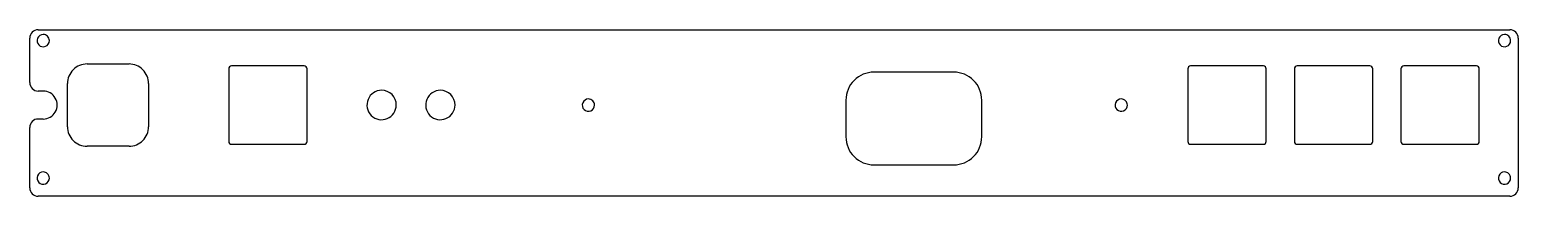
# Model space of a CAD drawing. Extents: x 0 to 755, y -92 to -8.
import ezdxf

# ---------------------------------------------------------------- set-up
doc = ezdxf.new("R2010")
doc.units = 0
doc.layers.get('0').update_dxf_attribs({"linetype": 'CONTINUOUS'})

msp = doc.modelspace()

# ---------------------------------------------------------------- linework, layer by layer
at = {"color": 7}
for points in [[(0.283465, -34.721211), (0.283465, -12.225829)], [(4.535433, -7.97386), (750.26067, -7.97386)], [(754.512639, -12.225829), (754.512639, -87.976312)], [(29.310695, -25.28469), (50.570538, -25.28469)], [(101.098097, -27.694139), (101.098097, -64.544532)], [(139.365814, -26.276816), (102.51542, -26.276816)], [(140.783136, -64.544532), (140.783136, -27.694139)], [(468.502237, -29.422635), (428.015225, -29.422635)], [(587.098097, -27.694139), (587.098097, -64.544532)], [(625.365814, -26.276816), (588.51542, -26.276816)], [(626.783136, -64.544532), (626.783136, -27.694139)], [(641.098097, -27.694139), (641.098097, -64.544532)], [(679.365814, -26.276816), (642.51542, -26.276816)], [(680.783136, -64.544532), (680.783136, -27.694139)], [(695.098097, -27.694139), (695.098097, -64.544532)], [(733.365814, -26.276816), (696.51542, -26.276816)], [(734.783136, -64.544532), (734.783136, -27.694139)], [(19.389436, -57.032721), (19.389436, -35.20595)], [(60.491798, -35.20595), (60.491798, -57.032721)], [(7.087181, -38.97318), (4.535433, -38.97318)], [(413.841997, -43.595863), (413.841997, -62.176203)], [(482.675465, -62.176203), (482.675465, -43.595863)], [(0.283465, -87.976312), (0.283465, -57.398377)], [(7.087181, -53.146408), (4.535433, -53.146408)], [(50.570538, -66.953981), (29.310695, -66.953981)], [(102.51542, -65.961855), (139.365814, -65.961855)], [(588.51542, -65.961855), (625.365814, -65.961855)], [(642.51542, -65.961855), (679.365814, -65.961855)], [(696.51542, -65.961855), (733.365814, -65.961855)], [(428.015225, -76.349431), (468.502237, -76.349431)], [(750.26067, -92.22828), (4.535433, -92.22828)]]:
    msp.add_lwpolyline(points, dxfattribs=at)
for points in [[(7.087181, -10.332416)], [(747.53714, -10.332416)], [(178.574505, -38.618849)], [(208.338284, -38.618849)], [(283.365811, -43.001225)], [(553.365811, -43.001225)], [(7.087181, -79.922635)], [(747.53714, -79.922635)]]:
    msp.add_lwpolyline(points, close=True, dxfattribs=at)
for points in [[(1.528837, -9.219233), (0.731439, -10.016632), (0.283465, -11.098137), (0.283465, -12.225829)], [(4.535433, -7.97386), (3.407741, -7.97386), (2.326236, -8.421834), (1.528837, -9.219233)], [(4.206423, -12.257277), (3.723799, -13.422435), (3.990571, -14.76359), (4.882344, -15.655363)], [(7.087181, -10.332416), (5.826023, -10.332416), (4.689047, -11.092119), (4.206423, -12.257277)], [(9.292018, -11.245689), (8.707259, -10.66093), (7.914155, -10.332416), (7.087181, -10.332416)], [(8.28043, -16.331284), (9.445588, -15.84866), (10.205291, -14.711684), (10.205291, -13.450526)], [(10.205291, -13.450526), (10.205291, -12.623552), (9.876777, -11.830448), (9.292018, -11.245689)], [(744.656382, -12.257277), (744.173757, -13.422435), (744.44053, -14.76359), (745.332303, -15.655363)], [(747.53714, -10.332416), (746.275982, -10.332416), (745.139006, -11.092119), (744.656382, -12.257277)], [(749.741977, -11.245689), (749.157218, -10.66093), (748.364114, -10.332416), (747.53714, -10.332416)], [(748.730389, -16.331284), (749.895547, -15.84866), (750.65525, -14.711684), (750.65525, -13.450526)], [(750.65525, -13.450526), (750.65525, -12.623552), (750.326736, -11.830448), (749.741977, -11.245689)], [(753.267266, -9.219233), (752.469867, -8.421834), (751.388362, -7.97386), (750.26067, -7.97386)], [(754.512639, -12.225829), (754.512639, -11.098137), (754.064665, -10.016632), (753.267266, -9.219233)], [(4.882344, -15.655363), (5.774117, -16.547136), (7.115272, -16.813909), (8.28043, -16.331284)], [(745.332303, -15.655363), (746.224076, -16.547136), (747.565231, -16.813909), (748.730389, -16.331284)], [(22.295305, -28.19056), (20.434708, -30.051157), (19.389436, -32.574668), (19.389436, -35.20595)], [(29.310695, -25.28469), (26.679414, -25.28469), (24.155902, -26.329963), (22.295305, -28.19056)], [(57.585928, -28.19056), (55.725331, -26.329963), (53.20182, -25.28469), (50.570538, -25.28469)], [(60.491798, -35.20595), (60.491798, -32.574668), (59.446525, -30.051157), (57.585928, -28.19056)], [(101.513221, -26.69194), (101.247422, -26.95774), (101.098097, -27.318241), (101.098097, -27.694139)], [(102.51542, -26.276816), (102.139522, -26.276816), (101.779021, -26.426141), (101.513221, -26.69194)], [(140.368012, -26.69194), (140.102213, -26.426141), (139.741711, -26.276816), (139.365814, -26.276816)], [(140.783136, -27.694139), (140.783136, -27.318241), (140.633812, -26.95774), (140.368012, -26.69194)], [(428.015225, -29.422635), (424.256251, -29.422635), (420.651235, -30.915881), (417.993239, -33.573877)], [(478.524223, -33.573877), (475.866227, -30.915881), (472.261211, -29.422635), (468.502237, -29.422635)], [(587.513221, -26.69194), (587.247422, -26.95774), (587.098097, -27.318241), (587.098097, -27.694139)], [(588.51542, -26.276816), (588.139522, -26.276816), (587.779021, -26.426141), (587.513221, -26.69194)], [(626.368012, -26.69194), (626.102213, -26.426141), (625.741711, -26.276816), (625.365814, -26.276816)], [(626.783136, -27.694139), (626.783136, -27.318241), (626.633812, -26.95774), (626.368012, -26.69194)], [(641.513221, -26.69194), (641.247422, -26.95774), (641.098097, -27.318241), (641.098097, -27.694139)], [(642.51542, -26.276816), (642.139522, -26.276816), (641.779021, -26.426141), (641.513221, -26.69194)], [(680.368012, -26.69194), (680.102213, -26.426141), (679.741711, -26.276816), (679.365814, -26.276816)], [(680.783136, -27.694139), (680.783136, -27.318241), (680.633812, -26.95774), (680.368012, -26.69194)], [(695.513221, -26.69194), (695.247422, -26.95774), (695.098097, -27.318241), (695.098097, -27.694139)], [(696.51542, -26.276816), (696.139522, -26.276816), (695.779021, -26.426141), (695.513221, -26.69194)], [(734.368012, -26.69194), (734.102213, -26.426141), (733.741711, -26.276816), (733.365814, -26.276816)], [(734.783136, -27.694139), (734.783136, -27.318241), (734.633812, -26.95774), (734.368012, -26.69194)], [(0.283465, -34.721211), (0.283465, -35.848903), (0.731439, -36.930408), (1.528837, -37.727807)], [(417.993239, -33.573877), (415.335243, -36.231873), (413.841997, -39.836889), (413.841997, -43.595863)], [(482.675465, -43.595863), (482.675465, -39.836889), (481.182219, -36.231873), (478.524223, -33.573877)], [(1.528837, -37.727807), (2.326236, -38.525206), (3.407741, -38.97318), (4.535433, -38.97318)], [(13.224369, -42.516487), (11.958467, -40.323881), (9.618984, -38.97318), (7.087181, -38.97318)], [(13.224369, -49.603101), (14.490271, -47.410495), (14.490271, -44.709093), (13.224369, -42.516487)], [(171.699968, -43.212268), (170.548251, -45.992758), (171.184867, -49.193241), (173.312962, -51.321336)], [(178.574505, -38.618849), (175.564924, -38.618849), (172.851685, -40.431777), (171.699968, -43.212268)], [(183.836047, -40.798251), (182.4406, -39.402803), (180.547966, -38.618849), (178.574505, -38.618849)], [(186.01545, -46.059794), (186.01545, -44.086333), (185.231495, -42.193699), (183.836047, -40.798251)], [(201.463748, -43.212268), (200.312031, -45.992758), (200.948647, -49.193241), (203.076742, -51.321336)], [(208.338284, -38.618849), (205.328703, -38.618849), (202.615465, -40.431777), (201.463748, -43.212268)], [(213.599827, -40.798251), (212.204379, -39.402803), (210.311746, -38.618849), (208.338284, -38.618849)], [(215.779229, -46.059794), (215.779229, -44.086333), (214.995275, -42.193699), (213.599827, -40.798251)], [(280.485052, -44.926087), (280.002428, -46.091244), (280.269201, -47.432399), (281.160974, -48.324173)], [(283.365811, -43.001225), (282.104653, -43.001225), (280.967677, -43.760929), (280.485052, -44.926087)], [(285.570648, -43.914499), (284.985888, -43.32974), (284.192785, -43.001225), (283.365811, -43.001225)], [(286.483921, -46.119336), (286.483921, -45.292361), (286.155407, -44.499258), (285.570648, -43.914499)], [(550.485052, -44.926087), (550.002428, -46.091244), (550.269201, -47.432399), (551.160974, -48.324173)], [(553.365811, -43.001225), (552.104653, -43.001225), (550.967677, -43.760929), (550.485052, -44.926087)], [(555.570648, -43.914499), (554.985888, -43.32974), (554.192785, -43.001225), (553.365811, -43.001225)], [(556.483921, -46.119336), (556.483921, -45.292361), (556.155407, -44.499258), (555.570648, -43.914499)], [(7.087181, -53.146408), (9.618984, -53.146408), (11.958467, -51.795707), (13.224369, -49.603101)], [(173.312962, -51.321336), (175.441058, -53.449432), (178.641541, -54.086047), (181.422031, -52.934331)], [(181.422031, -52.934331), (184.202522, -51.782614), (186.01545, -49.069375), (186.01545, -46.059794)], [(203.076742, -51.321336), (205.204837, -53.449432), (208.40532, -54.086047), (211.185811, -52.934331)], [(211.185811, -52.934331), (213.966301, -51.782614), (215.779229, -49.069375), (215.779229, -46.059794)], [(281.160974, -48.324173), (282.052747, -49.215946), (283.393902, -49.482718), (284.55906, -49.000094)], [(284.55906, -49.000094), (285.724218, -48.51747), (286.483921, -47.380493), (286.483921, -46.119336)], [(551.160974, -48.324173), (552.052747, -49.215946), (553.393902, -49.482718), (554.55906, -49.000094)], [(554.55906, -49.000094), (555.724218, -48.51747), (556.483921, -47.380493), (556.483921, -46.119336)], [(1.528837, -54.391781), (0.731439, -55.18918), (0.283465, -56.270684), (0.283465, -57.398377)], [(4.535433, -53.146408), (3.407741, -53.146408), (2.326236, -53.594382), (1.528837, -54.391781)], [(19.389436, -57.032721), (19.389436, -59.664003), (20.434708, -62.187514), (22.295305, -64.048112)], [(57.585928, -64.048112), (59.446525, -62.187514), (60.491798, -59.664003), (60.491798, -57.032721)], [(22.295305, -64.048112), (24.155902, -65.908709), (26.679414, -66.953981), (29.310695, -66.953981)], [(50.570538, -66.953981), (53.20182, -66.953981), (55.725331, -65.908709), (57.585928, -64.048112)], [(101.098097, -64.544532), (101.098097, -64.92043), (101.247422, -65.280931), (101.513221, -65.546731)], [(101.513221, -65.546731), (101.779021, -65.812531), (102.139522, -65.961855), (102.51542, -65.961855)], [(139.365814, -65.961855), (139.741711, -65.961855), (140.102213, -65.812531), (140.368012, -65.546731)], [(140.368012, -65.546731), (140.633812, -65.280931), (140.783136, -64.92043), (140.783136, -64.544532)], [(413.841997, -62.176203), (413.841997, -65.935177), (415.335243, -69.540193), (417.993239, -72.198189)], [(478.524223, -72.198189), (481.182219, -69.540193), (482.675465, -65.935177), (482.675465, -62.176203)], [(587.098097, -64.544532), (587.098097, -64.92043), (587.247422, -65.280931), (587.513221, -65.546731)], [(587.513221, -65.546731), (587.779021, -65.812531), (588.139522, -65.961855), (588.51542, -65.961855)], [(625.365814, -65.961855), (625.741711, -65.961855), (626.102213, -65.812531), (626.368012, -65.546731)], [(626.368012, -65.546731), (626.633812, -65.280931), (626.783136, -64.92043), (626.783136, -64.544532)], [(641.098097, -64.544532), (641.098097, -64.92043), (641.247422, -65.280931), (641.513221, -65.546731)], [(641.513221, -65.546731), (641.779021, -65.812531), (642.139522, -65.961855), (642.51542, -65.961855)], [(679.365814, -65.961855), (679.741711, -65.961855), (680.102213, -65.812531), (680.368012, -65.546731)], [(680.368012, -65.546731), (680.633812, -65.280931), (680.783136, -64.92043), (680.783136, -64.544532)], [(695.098097, -64.544532), (695.098097, -64.92043), (695.247422, -65.280931), (695.513221, -65.546731)], [(695.513221, -65.546731), (695.779021, -65.812531), (696.139522, -65.961855), (696.51542, -65.961855)], [(733.365814, -65.961855), (733.741711, -65.961855), (734.102213, -65.812531), (734.368012, -65.546731)], [(734.368012, -65.546731), (734.633812, -65.280931), (734.783136, -64.92043), (734.783136, -64.544532)], [(417.993239, -72.198189), (420.651235, -74.856185), (424.256251, -76.349431), (428.015225, -76.349431)], [(468.502237, -76.349431), (472.261211, -76.349431), (475.866227, -74.856185), (478.524223, -72.198189)], [(4.206423, -81.847497), (3.723799, -83.012655), (3.990571, -84.353809), (4.882344, -85.245583)], [(7.087181, -79.922635), (5.826023, -79.922635), (4.689047, -80.682339), (4.206423, -81.847497)], [(9.292018, -80.835909), (8.707259, -80.25115), (7.914155, -79.922635), (7.087181, -79.922635)], [(10.205291, -83.040746), (10.205291, -82.213771), (9.876777, -81.420668), (9.292018, -80.835909)], [(744.656382, -81.847497), (744.173757, -83.012655), (744.44053, -84.353809), (745.332303, -85.245583)], [(747.53714, -79.922635), (746.275982, -79.922635), (745.139006, -80.682339), (744.656382, -81.847497)], [(749.741977, -80.835909), (749.157218, -80.25115), (748.364114, -79.922635), (747.53714, -79.922635)], [(750.65525, -83.040746), (750.65525, -82.213771), (750.326736, -81.420668), (749.741977, -80.835909)], [(0.283465, -87.976312), (0.283465, -89.104004), (0.731439, -90.185509), (1.528837, -90.982907)], [(4.882344, -85.245583), (5.774117, -86.137356), (7.115272, -86.404128), (8.28043, -85.921504)], [(8.28043, -85.921504), (9.445588, -85.43888), (10.205291, -84.301904), (10.205291, -83.040746)], [(745.332303, -85.245583), (746.224076, -86.137356), (747.565231, -86.404128), (748.730389, -85.921504)], [(748.730389, -85.921504), (749.895547, -85.43888), (750.65525, -84.301904), (750.65525, -83.040746)], [(753.267266, -90.982907), (754.064665, -90.185509), (754.512639, -89.104004), (754.512639, -87.976312)], [(1.528837, -90.982907), (2.326236, -91.780306), (3.407741, -92.22828), (4.535433, -92.22828)], [(750.26067, -92.22828), (751.388362, -92.22828), (752.469867, -91.780306), (753.267266, -90.982907)]]:
    msp.add_open_spline(points, degree=3, dxfattribs=at)

doc.saveas('drawing.dxf')
